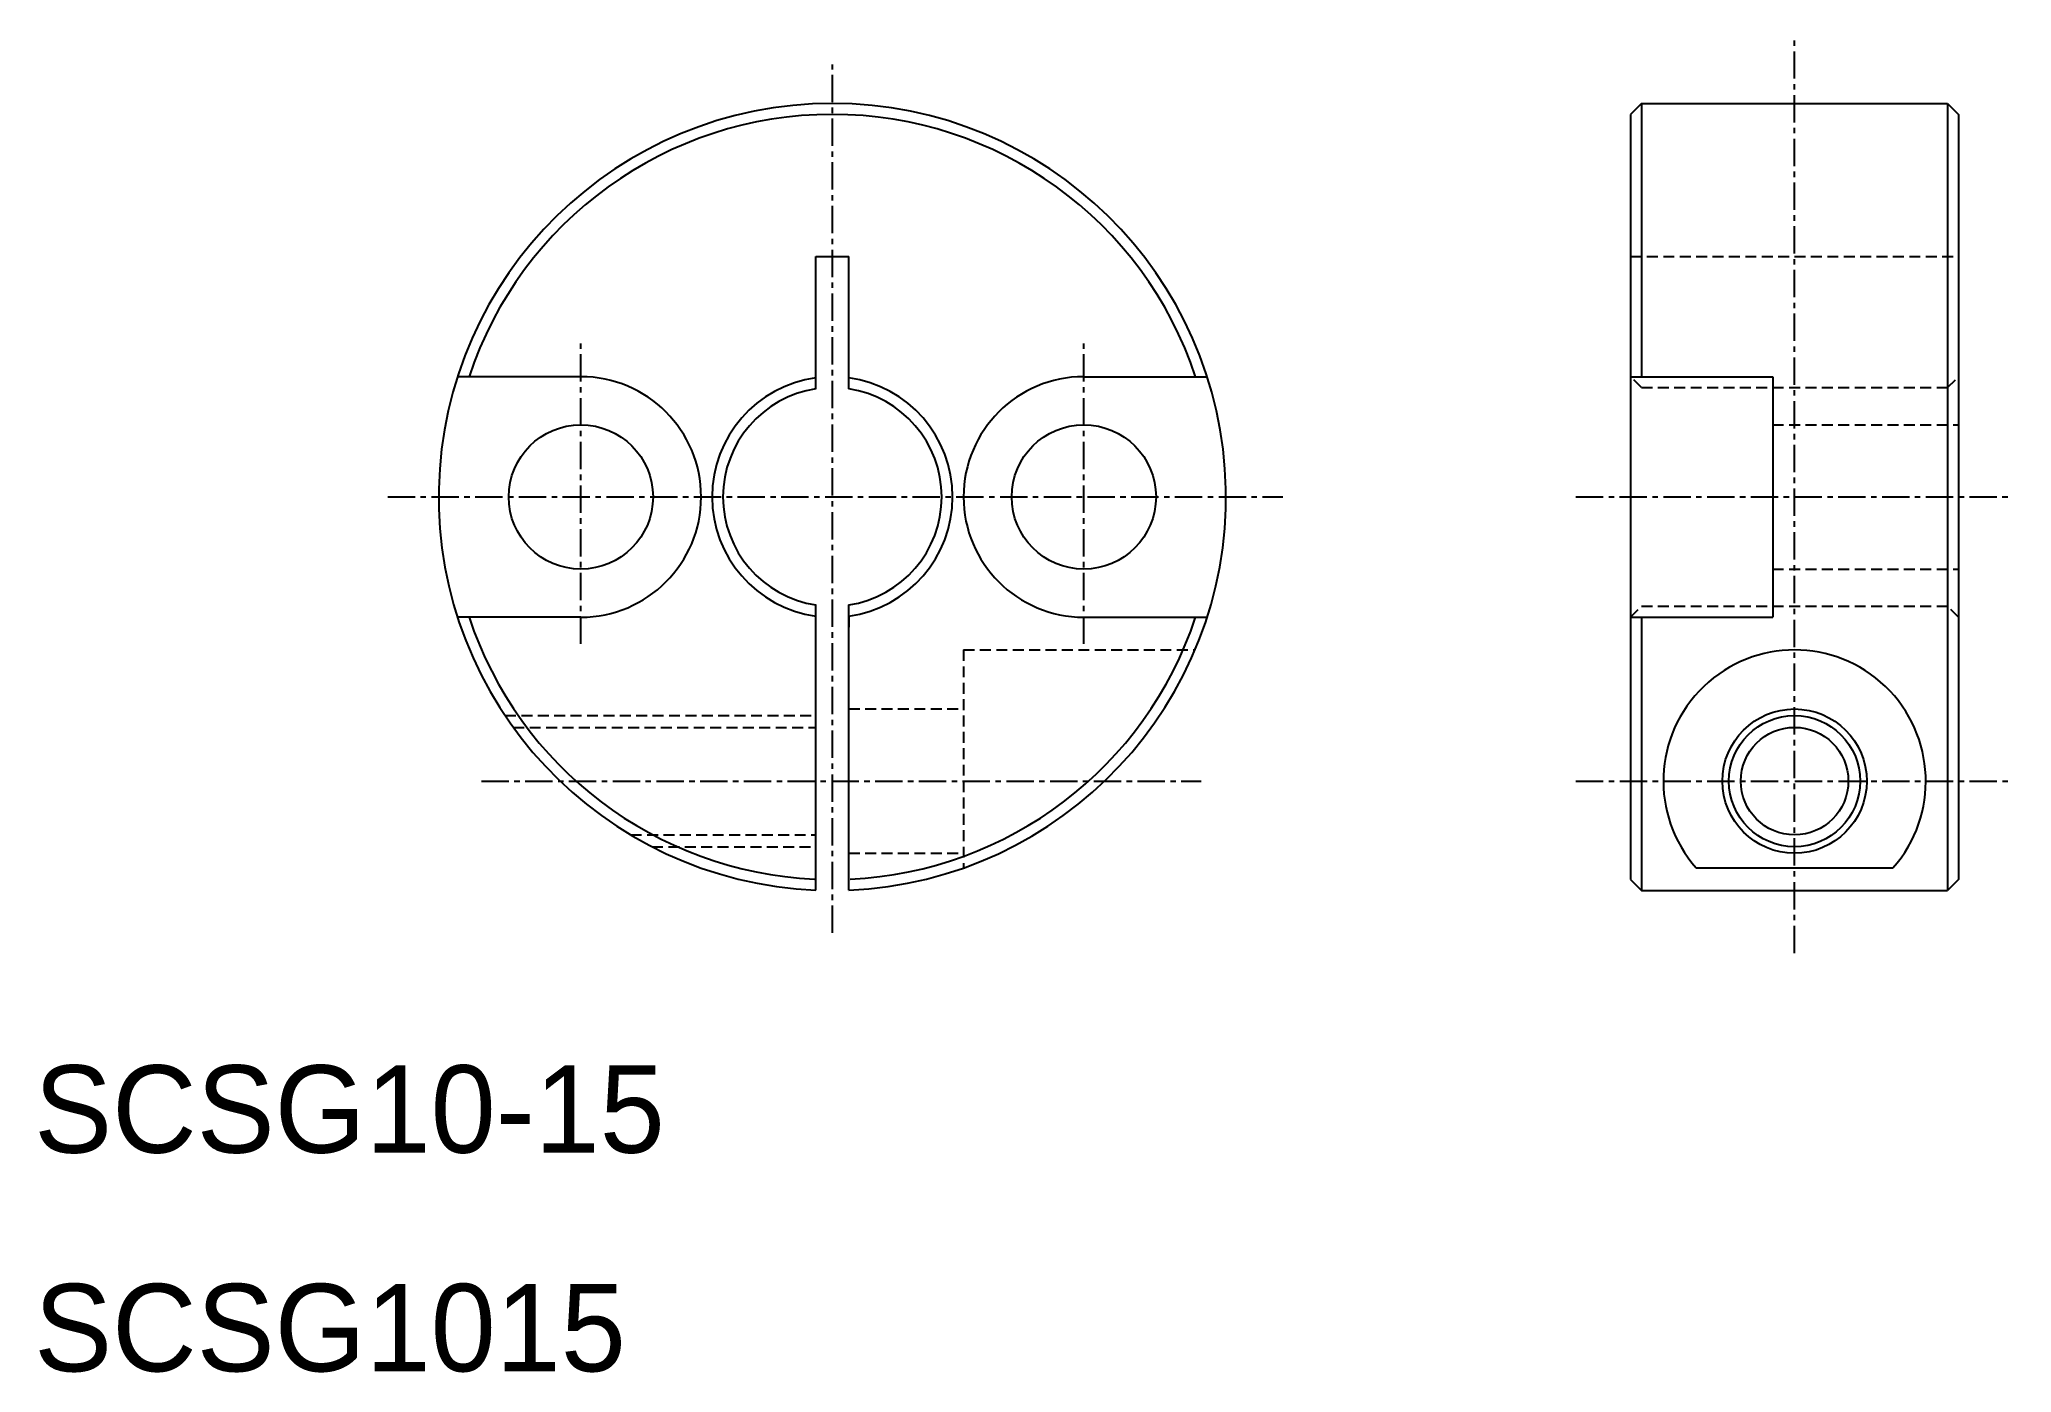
# Model space of a CAD drawing. Extents: x 10.2 to 100.4, y 9.9 to 70.9.
import ezdxf

# ---------------------------------------------------------------- set-up
doc = ezdxf.new("R2010")
doc.units = 0
doc.linetypes.add('CENTER', pattern=[2, 1.25, -0.25, 0.25, -0.25])
doc.linetypes.add('DASHED', pattern=[0.75, 0.5, -0.25])
doc.layers.get('0').update_dxf_attribs({"linetype": 'CONTINUOUS'})
doc.layers.add('CENTER', color=1, linetype='CENTER')

msp = doc.modelspace()

# ---------------------------------------------------------------- linework, layer by layer
at = {"color": 7, "linetype": 'CONTINUOUS'}
for p, q in [((83.5, 68), (83, 67.5)), ((83.5, 68), (97.5, 68)), ((83.5, 68), (83.5, 55.5)), ((97.5, 68), (97.5, 32)), ((97.5, 68), (98, 67.5)), ((83, 67.5), (83, 32.5)), ((98, 67.5), (98, 32.5)), ((45.75, 54.975), (45.75, 61)), ((45.75, 61), (47.25, 61)), ((45.75, 54.943), (45.75, 61)), ((47.25, 54.975), (47.25, 61)), ((47.25, 54.943), (47.25, 61)), ((35, 55.5), (29.361, 55.5)), ((58, 55.5), (63.639, 55.5)), ((83, 55.5), (89.5, 55.5)), ((89.5, 55.5), (89.5, 44.5)), ((35, 44.5), (29.361, 44.5)), ((45.75, 32.016), (45.75, 45.057)), ((47.25, 32.016), (47.25, 45.057)), ((47.25, 44.538), (47.25, 44.044)), ((58, 44.5), (63.639, 44.5)), ((83, 44.5), (89.5, 44.5)), ((83.5, 44.5), (83.5, 32)), ((83, 32.5), (83.5, 32)), ((86.002, 33.029), (94.998, 33.029)), ((98, 32.5), (97.5, 32)), ((83.5, 32), (97.5, 32))]:
    msp.add_line(p, q, dxfattribs=at)
at = {"color": 3, "linetype": 'DASHED'}
for p, q in [((83, 61), (98, 61)), ((83.5, 55), (83, 55.5)), ((97.5, 55), (98, 55.5)), ((83.5, 55), (97.5, 55)), ((89.5, 53.3), (98, 53.3)), ((89.5, 46.7), (98, 46.7)), ((83, 44.5), (83.5, 45)), ((83.5, 45), (97.5, 45)), ((98, 44.5), (97.5, 45)), ((52.5, 43), (52.5, 33.029)), ((52.5, 43), (63.083, 43)), ((31.533, 40), (45.75, 40)), ((47.25, 40.3), (52.5, 40.3)), ((31.91, 39.459), (45.75, 39.459)), ((37.279, 34.541), (45.75, 34.541)), ((38.254, 34), (45.75, 34)), ((47.25, 33.7), (52.5, 33.7))]:
    msp.add_line(p, q, dxfattribs=at)
at = {"color": 7, "linetype": 'CONTINUOUS'}
for centre, radius in [((35, 50), 3.3), ((58, 50), 3.3), ((90.5, 37), 3.3), ((90.5, 37), 2.458)]:
    msp.add_circle(centre, radius, dxfattribs=at)
at = {"color": 3}
msp.add_circle((90.5, 37), 3, dxfattribs=at)
at = {"color": 7, "linetype": 'CONTINUOUS'}
for centre, radius, start, end in [((46.5, 50), 18, 272.38802, 267.61198), ((46.5, 50), 17.5, 18.3177, 161.6823), ((35, 50), 5.5, 270, 90), ((46.5, 50), 5.5, 97.83748, 262.16252), ((46.5, 50), 5.5, 277.83748, 82.16252), ((58, 50), 5.5, 90, 270), ((46.5, 50), 5, 98.62693, 261.37307), ((46.5, 50), 5, 278.62693, 81.37307), ((46.5, 50), 17.5, 198.3177, 267.31328), ((46.5, 50), 17.5, 272.68672, 341.6823), ((90.5, 37), 6, 318.56573, 221.43427)]:
    msp.add_arc(centre, radius, start, end, dxfattribs=at)
at = {"layer": 'CENTER', "color": 1, "linetype": 'CENTER'}
for p, q in [((90.5, 29.134), (90.5, 70.929)), ((46.5, 30.059), (46.5, 69.789)), ((35, 43.274), (35, 57.171)), ((58, 43.274), (58, 57.051)), ((26.167, 50), (67.098, 50)), ((80.5, 50), (100.422, 50)), ((30.457, 37), (63.363, 37)), ((80.505, 37), (100.362, 37))]:
    msp.add_line(p, q, dxfattribs=at)

# ---------------------------------------------------------------- texts
at = {"color": 7, "linetype": 'CONTINUOUS'}
for s, p in [('SCSG10-15', (10, 20)), ('SCSG1015', (10, 10))]:
    msp.add_text(s, height=4, dxfattribs=at).set_placement(p)

doc.saveas('drawing.dxf')
